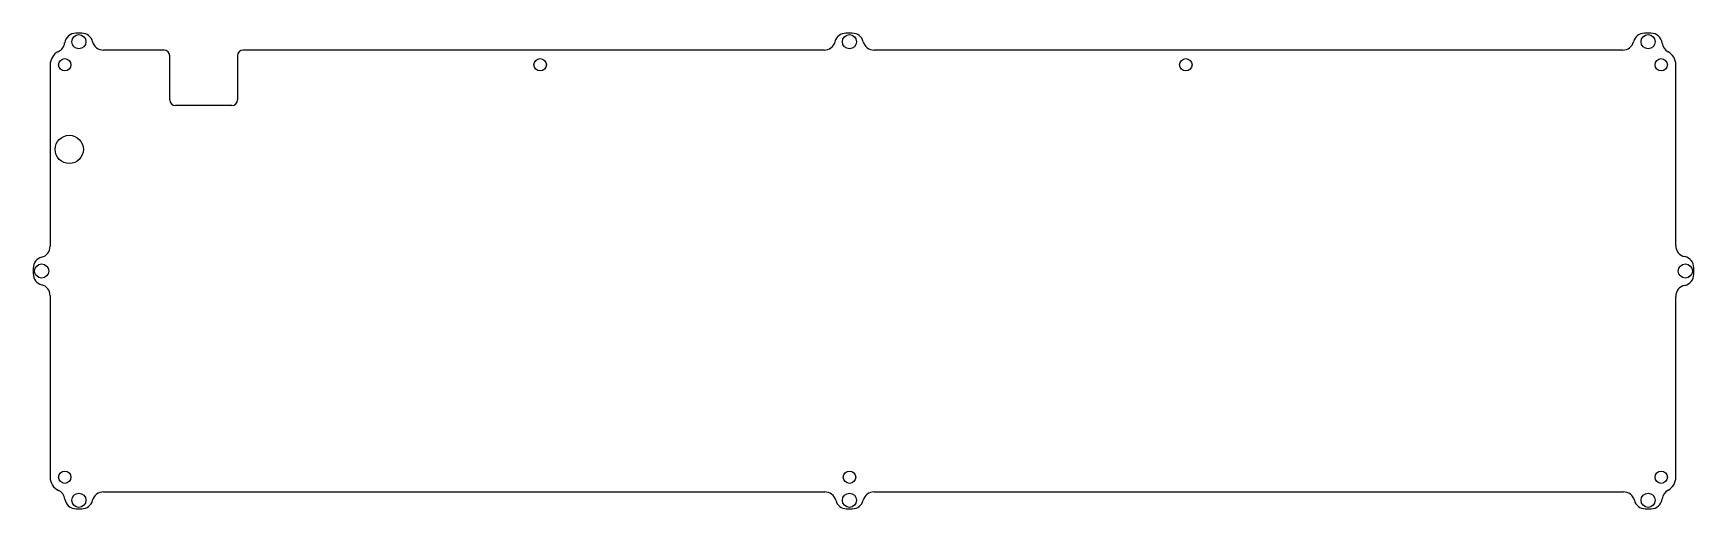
# Model space of a CAD drawing. Header units: millimetres. Extents: x -147 to 147, y -42 to 42.
import ezdxf

# ---------------------------------------------------------------- set-up
doc = ezdxf.new("R2010")
doc.units = ezdxf.units.MM
doc.layers.get('0').update_dxf_attribs({"linetype": 'CONTINUOUS'})

msp = doc.modelspace()

# ---------------------------------------------------------------- linework, layer by layer
for p, q in [((-138.38, 42.1), (-139.41, 42.1)), ((-1.98, 42.1), (-3.11, 42.1)), ((139.38, 42.1), (138.25, 42.1)), ((-123.8, 39.1), (-134.51, 39.1)), ((-6.98, 39.1), (-109.8, 39.1)), ((134.38, 39.1), (1.89, 39.1)), ((-143.97, 36.51), (-143.97, 4.37)), ((-122.8, 30.3), (-122.8, 38.1)), ((-110.8, 38.1), (-110.8, 30.3)), ((143.78, 4.5), (143.78, 36.51)), ((-111.8, 29.3), (-121.8, 29.3)), ((-146.97, 0.5), (-146.97, -0.5)), ((146.97, -0.58), (146.97, 0.58)), ((-143.97, -4.37), (-143.97, -36.51)), ((143.78, -36.51), (143.78, -4.5)), ((-134.51, -39.1), (-6.86, -39.1)), ((1.89, -39.1), (134.51, -39.1)), ((-139.38, -42.1), (-138.38, -42.1)), ((-2.98, -42.1), (-1.98, -42.1)), ((138.38, -42.1), (139.38, -42.1))]:
    msp.add_line(p, q)
for centre, radius in [((-138.88, 40.6), 1.25), ((-2.48, 40.6), 1.25), ((138.88, 40.6), 1.25), ((-141.38, 36.51), 1.1), ((-57.24, 36.51), 1.1), ((57.06, 36.51), 1.1), ((141.2, 36.51), 1.1), ((-140.58, 21.53), 2.5), ((-145.47, 0), 1.25), ((145.47, 0), 1.25), ((-141.38, -36.51), 1.1), ((-2.47, -36.51), 1.1), ((141.2, -36.51), 1.1), ((-138.88, -40.6), 1.25), ((-2.48, -40.6), 1.25), ((138.88, -40.6), 1.25)]:
    msp.add_circle(centre, radius)
for centre, radius, start, end in [((-139.41, 40.1), 2, 90, 172.2258), ((-138.38, 40.1), 2, 14.4775, 90), ((-3.11, 40.1), 2, 90, 165.5225), ((-1.98, 40.1), 2, 14.4775, 90), ((138.25, 40.1), 2, 90, 165.5225), ((139.38, 40.1), 2, 6.6418, 90), ((-141.38, 36.51), 2.59, 115.8469, 180), ((-143.38, 40.64), 2, 295.8469, 352.2258), ((-134.51, 41.1), 2, 194.4775, 270), ((-123.8, 38.1), 1, 0, 90), ((-109.8, 38.1), 1, 90, 180), ((-6.98, 41.1), 2, 270, 345.5225), ((1.89, 41.1), 2, 194.4775, 270), ((134.38, 41.1), 2, 270, 345.5225), ((143.35, 40.56), 2, 186.6418, 241.99), ((141.2, 36.51), 2.59, 0, 61.99), ((-121.8, 30.3), 1, 180, 270), ((-111.8, 30.3), 1, -90, 0), ((-145.97, 4.37), 2, -75.5225, 0), ((145.78, 4.5), 2, 180, 258.1888), ((-144.97, 0.5), 2, 104.4775, 180), ((144.97, 0.58), 2, 0, 78.1888), ((-144.97, -0.5), 2, 180, 255.5225), ((-145.97, -4.37), 2, 0, 75.5225), ((145.78, -4.5), 2, 101.8112, 180), ((144.97, -0.58), 2, 281.8112, 360), ((-141.38, -36.51), 2.59, 180, 244.6984), ((141.2, -36.51), 2.59, -61.99, 0), ((-143.34, -40.66), 2, 8.0468, 64.6984), ((-139.38, -40.1), 2, 188.0468, 270), ((-138.38, -40.1), 2, 270, 345.5225), ((-134.51, -41.1), 2, 90, 165.5225), ((-6.86, -41.1), 2, 14.4775, 90), ((-2.98, -40.1), 2, 194.4775, 270), ((-1.98, -40.1), 2, 270, 345.5225), ((1.89, -41.1), 2, 90, 165.5225), ((134.51, -41.1), 2, 14.4775, 90), ((138.38, -40.1), 2, 194.4775, 270), ((139.38, -40.1), 2, 270, 353.3582), ((143.35, -40.56), 2, 118.01, 173.3582)]:
    msp.add_arc(centre, radius, start, end)

doc.saveas('drawing.dxf')
